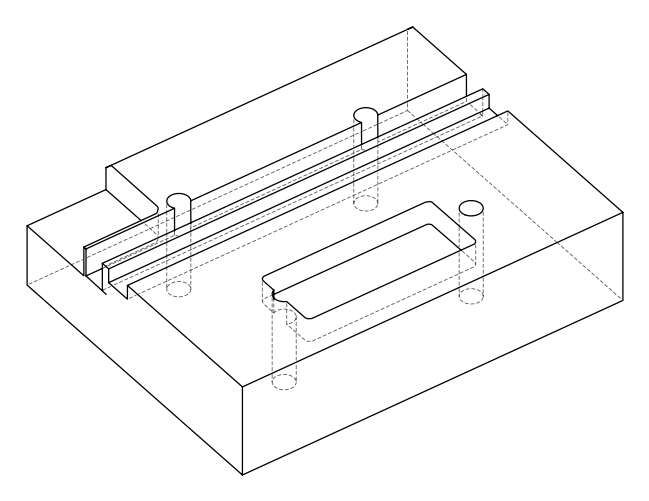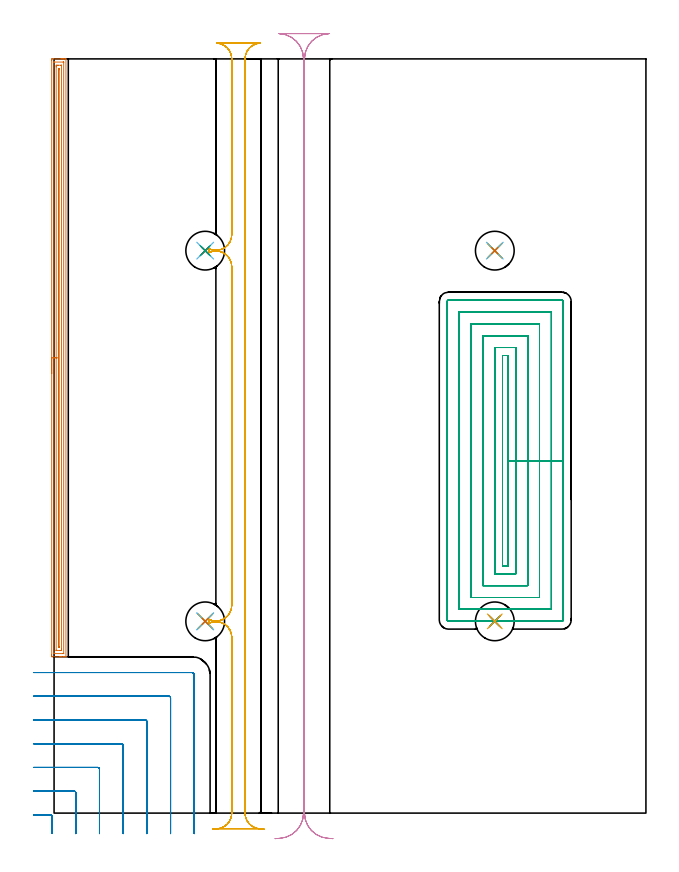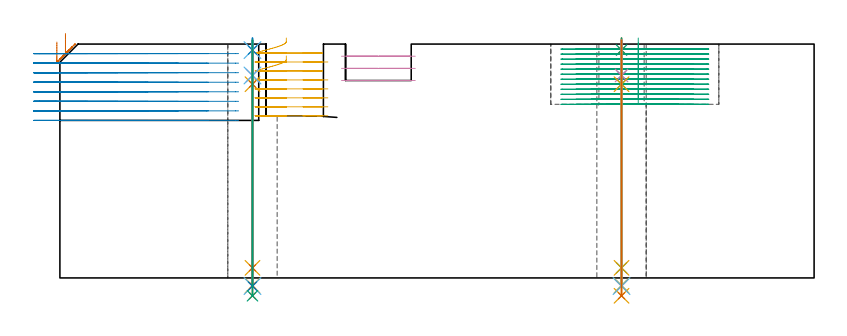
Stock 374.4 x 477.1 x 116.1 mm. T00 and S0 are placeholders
(PLAN: 25 operations, 21 tool changes, 118.3 min)
(1 AREA_MILL | FG_CHAMFER_SURFACE | UGT0205_001 | 12.28 min | 15528 mm3)
(2 MILL_CORNER_NOTCH_RECTANGULAR | CORNER_NOTCH_RECTANGULAR | UGT0201_094 | Follow Part, ap 5, ae 75% | 14.15 min | 368698 mm3)
(3 MILL_RECTANGULAR_POCKET | POCKET_RECTANGULAR_STRAIGHT | NXT0201_013 | Follow Part, ap 2.5, ae 75% | 60.41 min | 530672 mm3)
(4 MILL_RECTANGULAR_SLOT | SLOT_RECTANGULAR | UGT0201_004 | Follow Part, ap 8, ae 75% | 6.58 min | 281587 mm3)
(5 MILL_RECTANGULAR_SLOT_1 | SLOT_RECTANGULAR_1 | UGT0201_094 | Follow Part, ap 5, ae 75% | 18.06 min | 504957 mm3)
(6 SPOT_DRILL | STEP1HOLE | NXT0321_9005460120000 | 0.05 min | 0 mm3)
(7 SPOT_DRILL_1 | STEP1HOLE_1 | NXT0321_9005460120000 | 0.05 min | 20 mm3)
(8 SPOT_DRILL_2 | STEP1HOLE_2 | NXT0321_9005460120000 | 0.05 min | 0 mm3)
(9 SPOT_DRILL_3 | STEP1HOLE_3 | NXT0321_9005460120000 | 0.05 min | 37 mm3)
(10 DRILL_BLIND_HOLE_INTO_CENTER | STEP1HOLE | UGT0301_217 | 0.07 min | 0 mm3)
(11 GUN_DRILL_THROUGH_HOLE | STEP1HOLE | UGT0307_007 | 0.57 min | 6309 mm3)
(12 DRILL_TO_ENLARGE_THROUGH_HOLE | STEP1HOLE | NXT0301_104 | 0.49 min | 6188 mm3)
(13 DRILL_TO_ENLARGE_THROUGH_HOLE_1 | STEP1HOLE | UGT0301_058 | 0.51 min | 28145 mm3)
(14 DRILL_BLIND_HOLE_INTO_CENTER_1 | STEP1HOLE_1 | UGT0301_217 | 0.07 min | 43 mm3)
(15 GUN_DRILL_THROUGH_HOLE_1 | STEP1HOLE_1 | UGT0307_007 | 0.57 min | 6782 mm3)
(16 DRILL_TO_ENLARGE_THROUGH_HOLE_2 | STEP1HOLE_1 | NXT0301_104 | 0.49 min | 6969 mm3)
(17 DRILL_TO_ENLARGE_THROUGH_HOLE_3 | STEP1HOLE_1 | UGT0301_058 | 0.51 min | 30327 mm3)
(18 DRILL_BLIND_HOLE_INTO_CENTER_2 | STEP1HOLE_2 | UGT0301_217 | 0.07 min | 0 mm3)
(19 GUN_DRILL_THROUGH_HOLE_2 | STEP1HOLE_2 | UGT0307_007 | 0.57 min | 6463 mm3)
(20 DRILL_TO_ENLARGE_THROUGH_HOLE_4 | STEP1HOLE_2 | NXT0301_104 | 0.49 min | 5935 mm3)
(21 DRILL_TO_ENLARGE_THROUGH_HOLE_5 | STEP1HOLE_2 | UGT0301_058 | 0.51 min | 28331 mm3)
(22 DRILL_BLIND_HOLE_INTO_CENTER_3 | STEP1HOLE_3 | UGT0301_217 | 0.07 min | 1002 mm3)
(23 GUN_DRILL_THROUGH_HOLE_3 | STEP1HOLE_3 | UGT0307_007 | 0.57 min | 7909 mm3)
(24 DRILL_TO_ENLARGE_THROUGH_HOLE_6 | STEP1HOLE_3 | NXT0301_104 | 0.49 min | 8700 mm3)
(25 DRILL_TO_ENLARGE_THROUGH_HOLE_7 | STEP1HOLE_3 | UGT0301_058 | 0.51 min | 36863 mm3)
(TOOL UGT0205_001 | Chamfer Mill 20 x 3 x 45 deg. | D20 FL50 Z2)
(TOOL UGT0201_094 | End mill 20 mm | D20 FL38 Z4)
(TOOL NXT0201_013 | ENDMILL 10mm | D10 FL30 Z4)
(TOOL UGT0201_004 | End Mill 32 mm | D32 FL53 Z6)
(TOOL NXT0321_9005460120000 | NC Spot Drill, 142deg, 12mm, Carbide, Uncoated | D12 PA142 FL30 Z2)
(TOOL UGT0301_217 | Twist Drill 10.4 mm | D10.4 PA118 FL82 Z2)
(TOOL UGT0307_007 | Gun Drill 10 mm | D10 PA130 FL24 Z1)
(TOOL NXT0301_104 | Carbide Drill 14mm [860.1-1400-112A1-MM 2214] | D14 PA140 FL123 Z2)
(TOOL UGT0301_058 | Twist Drill 24.5 mm | D24.5 PA118 FL160 Z2)
(OP 1 AREA_MILL)
G17 G21 G94 G90
T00 M6
G54
G17 G0 G90 X-1.5 Y278. S1061 M3
G43 Z126.1 H0
Z117.1
G94 G1 Y278.038 Z116.228 F250.
Y278.152 Z115.363
Y278.341 Z114.512
Y278.603 Z113.68
Y278.937 Z112.874
Y279.34 Z112.1
Y279.808 Z111.364
Y280.34 Z110.672
Y280.929 Z110.029
Y281.572 Z109.44
Y282.264 Z108.908
Y283. Z108.44
Y283.774 Z108.037
Y284.58 Z107.703
Y285.412 Z107.441
Y286.264 Z107.252
Y287.128 Z107.138
Y288. Z107.1
Y476.107
X-1.499 Y476.483 Z107.101
X-1.495 Y476.995 Z107.103
X-1.492 Y477.092 Z107.106
X-0.987 Y477.1 Z107.611
X4.329 Z112.923
X4.877 Z113.474
X5.215 Z113.811
X5.763 Z114.359
X6.101 Z114.696
X6.777 Z115.376
X7.108 Z115.708
X7.474 Y477.092 Z116.065
X7.497 Y477.09 Z116.088
X7.5 Y476.929 Z116.1
Y99.07
X7.497 Y98.91 Z116.088
X7.474 Y98.908 Z116.065
X7.108 Y98.9 Z115.708
X6.776 Z115.376
X6.101 Z114.696
X4.877 Z113.474
X4.329 Z112.923
X3.717 Z112.312
X-0.987 Y98.901 Z107.611
X-1.221 Y98.903 Z107.377
X-1.492 Y98.908 Z107.106
X-1.495 Y99.005 Z107.103
X-1.499 Y99.517 Z107.101
X-1.5 Y100.035 Z107.1
Y288.
X-0.086 Z108.514
X-0.085 Y474.916 Z108.515
X-0.084 Y475.026 Z108.516
X-0.082 Y475.079 Z108.518
X-0.08 Y475.086 Z108.52
X-0.068 Y475.09 Z108.532
X-0.015 Y475.094 Z108.585
X0.386 Y475.099 Z108.986
X5.701 Y475.1 Z114.301
X5.952 Y475.096 Z114.552
X6.062 Y475.092 Z114.662
X6.079 Y475.09 Z114.679
X6.081 Y475.073 Z114.681
X6.084 Y475.022 Z114.684
X6.085 Y474.919 Z114.685
X6.086 Y474.711 Z114.686
X6.085 Y101.084 Z114.685
X6.084 Y100.974 Z114.684
X6.081 Y100.921 Z114.681
X6.08 Y100.914 Z114.68
X6.067 Y100.91 Z114.667
X6.015 Y100.906 Z114.615
X5.614 Y100.901 Z114.214
X0.299 Y100.9 Z108.899
X0.048 Y100.904 Z108.648
X-0.062 Y100.908 Z108.538
X-0.079 Y100.91 Z108.521
X-0.081 Y100.927 Z108.519
X-0.084 Y100.978 Z108.516
X-0.085 Y101.081 Z108.515
X-0.086 Y101.289 Z108.514
Y288.
X1.328 Z109.928
X1.329 Y472.016 Z109.929
Y472.361
X1.333 Y472.91 Z109.933
X1.335 Y473.073 Z109.935
X1.491 Y473.091 Z110.091
X1.671 Y473.095 Z110.271
X2.369 Y473.1 Z110.969
X2.557 Z111.157
X4.329 Y473.098 Z112.929
X4.517 Y473.095 Z113.117
X4.642 Y473.09 Z113.242
X4.665 Y473.082 Z113.265
X4.667 Y473.066 Z113.267
X4.669 Y473.025 Z113.269
X4.671 Y472.91 Z113.271
Y103.983
X4.67 Y103.639 Z113.27
X4.666 Y103.09 Z113.266
X4.665 Y102.927 Z113.265
X4.508 Y102.909 Z113.108
X4.329 Y102.905 Z112.929
X3.631 Y102.9 Z112.231
X3.443 Z112.043
X1.671 Y102.902 Z110.271
X1.483 Y102.905 Z110.083
X1.358 Y102.91 Z109.958
X1.334 Y102.917 Z109.934
X1.333 Y102.934 Z109.933
X1.331 Y102.975 Z109.931
X1.329 Y103.09 Z109.929
X1.328 Y288. Z109.928
X2.743 Z111.343
Y470.417
X2.744 Y470.935 Z111.344
X2.746 Y471.022 Z111.346
X2.749 Y471.083 Z111.349
X2.791 Y471.09 Z111.391
X3. Y471.092 Z111.6
X3.209 Y471.09 Z111.809
X3.251 Y471.083 Z111.851
X3.254 Y471.022 Z111.854
X3.255 Y470.936 Z111.855
X3.257 Y470.417 Z111.857
Y470.23
Y105.251
X3.256 Y105.065 Z111.856
X3.254 Y104.978 Z111.854
X3.251 Y104.917 Z111.851
X3.209 Y104.91 Z111.809
X3. Y104.908 Z111.6
X2.791 Y104.91 Z111.391
X2.749 Y104.917 Z111.349
X2.746 Y104.978 Z111.346
X2.744 Y105.064 Z111.344
X2.743 Y105.583 Z111.343
Y105.77
Y288.
Y288.872 Z111.381
Y289.736 Z111.495
Y290.588 Z111.683
Y291.42 Z111.946
Y292.226 Z112.28
Y293. Z112.682
Y293.736 Z113.151
Y294.428 Z113.682
Y295.071 Z114.272
Y295.66 Z114.915
Y296.192 Z115.607
Y296.66 Z116.343
Y297.063 Z117.116
Y297.397 Z117.922
Y297.659 Z118.754
Y297.848 Z119.606
Y297.962 Z120.471
Y298. Z121.343
G0 Z126.1
M5
M2
(OP 2 MILL_CORNER_NOTCH_RECTANGULAR)
G17 G21 G94 G90
T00 M6
G54
G17 G0 G90 X-1.3 Y-12.915 S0 M3
G43 Z126.1 H0
Z111.362
G94 G1 Y-9.915 F250.
Y-2.093 F500.
G3 X-2.293 Y-1.1 R1.
G1 X-9.939
X-12.939 F250.
G0 Z126.1
X13.7 Y-13.
Z111.362
G1 Y-10.
Y12.907 F500.
G3 X12.707 Y13.9 R1.
G1 X-10.
X-13. F250.
G0 Z126.1
X28.7 Y-13.
Z111.362
G1 Y-10.
Y27.906 F500.
G3 X27.706 Y28.9 R1.
G1 X-10.
X-13. F250.
G0 Z126.1
X43.7 Y-13.
Z111.362
G1 Y-10.
Y42.906 F500.
G3 X42.706 Y43.9 R1.
G1 X-10.
X-13. F250.
G0 Z126.1
X58.7 Y-13.
Z111.362
G1 Y-10.
Y57.905 F500.
G3 X57.705 Y58.9 R1.
G1 X-10.
X-13. F250.
G0 Z126.1
X73.7 Y-13.
Z111.362
G1 Y-10.
Y72.905 F500.
G3 X72.705 Y73.9 R1.
G1 X-10.
X-13. F250.
G0 Z126.1
X88.7 Y-13.
Z111.362
G1 Y-10.
Y87.4 F500.
G3 X87.2 Y88.9 R1.5
G1 X-10.
X-13. F250.
G0 Z126.1
X-1.3 Y-12.915
Z106.625
G1 Y-9.915
Y-2.093 F500.
G3 X-2.293 Y-1.1 R1.
G1 X-9.939
X-12.939 F250.
G0 Z126.1
X13.7 Y-13.
Z106.625
G1 Y-10.
Y12.907 F500.
G3 X12.707 Y13.9 R1.
G1 X-10.
X-13. F250.
G0 Z126.1
X28.7 Y-13.
Z106.625
G1 Y-10.
Y27.906 F500.
G3 X27.706 Y28.9 R1.
G1 X-10.
X-13. F250.
G0 Z126.1
X43.7 Y-13.
Z106.625
G1 Y-10.
Y42.906 F500.
G3 X42.706 Y43.9 R1.
G1 X-10.
X-13. F250.
G0 Z126.1
X58.7 Y-13.
Z106.625
G1 Y-10.
Y57.905 F500.
G3 X57.705 Y58.9 R1.
G1 X-10.
X-13. F250.
G0 Z126.1
X73.7 Y-13.
Z106.625
G1 Y-10.
Y72.905 F500.
G3 X72.705 Y73.9 R1.
G1 X-10.
X-13. F250.
G0 Z126.1
X88.7 Y-13.
Z106.625
G1 Y-10.
Y87.4 F500.
G3 X87.2 Y88.9 R1.5
G1 X-10.
X-13. F250.
G0 Z126.1
X-1.3 Y-12.915
Z101.887
G1 Y-9.915
Y-2.093 F500.
G3 X-2.293 Y-1.1 R1.
G1 X-9.939
X-12.939 F250.
G0 Z126.1
X13.7 Y-13.
Z101.887
G1 Y-10.
Y12.907 F500.
G3 X12.707 Y13.9 R1.
G1 X-10.
X-13. F250.
G0 Z126.1
X28.7 Y-13.
Z101.887
G1 Y-10.
Y27.906 F500.
G3 X27.706 Y28.9 R1.
G1 X-10.
X-13. F250.
G0 Z126.1
X43.7 Y-13.
Z101.887
G1 Y-10.
Y42.906 F500.
G3 X42.706 Y43.9 R1.
G1 X-10.
X-13. F250.
G0 Z126.1
X58.7 Y-13.
Z101.887
G1 Y-10.
Y57.905 F500.
G3 X57.705 Y58.9 R1.
G1 X-10.
X-13. F250.
G0 Z126.1
X73.7 Y-13.
Z101.887
G1 Y-10.
Y72.905 F500.
G3 X72.705 Y73.9 R1.
G1 X-10.
X-13. F250.
G0 Z126.1
X88.7 Y-13.
Z101.887
G1 Y-10.
Y87.4 F500.
G3 X87.2 Y88.9 R1.5
G1 X-10.
X-13. F250.
G0 Z126.1
X-1.3 Y-12.915
Z97.15
G1 Y-9.915
Y-2.093 F500.
G3 X-2.293 Y-1.1 R1.
G1 X-9.939
X-12.939 F250.
G0 Z126.1
X13.7 Y-13.
Z97.15
G1 Y-10.
Y12.907 F500.
G3 X12.707 Y13.9 R1.
G1 X-10.
X-13. F250.
G0 Z126.1
X28.7 Y-13.
Z97.15
G1 Y-10.
Y27.906 F500.
G3 X27.706 Y28.9 R1.
G1 X-10.
X-13. F250.
G0 Z126.1
X43.7 Y-13.
Z97.15
G1 Y-10.
Y42.906 F500.
G3 X42.706 Y43.9 R1.
G1 X-10.
X-13. F250.
G0 Z126.1
X58.7 Y-13.
Z97.15
G1 Y-10.
Y57.905 F500.
G3 X57.705 Y58.9 R1.
G1 X-10.
X-13. F250.
G0 Z126.1
X73.7 Y-13.
Z97.15
G1 Y-10.
Y72.905 F500.
G3 X72.705 Y73.9 R1.
G1 X-10.
X-13. F250.
G0 Z126.1
X88.7 Y-13.
Z97.15
G1 Y-10.
Y87.4 F500.
G3 X87.2 Y88.9 R1.5
G1 X-10.
X-13. F250.
G0 Z126.1
X-1.3 Y-12.915
Z92.412
G1 Y-9.915
Y-2.093 F500.
G3 X-2.293 Y-1.1 R1.
G1 X-9.939
X-12.939 F250.
G0 Z126.1
X13.7 Y-13.
Z92.412
G1 Y-10.
Y12.907 F500.
G3 X12.707 Y13.9 R1.
G1 X-10.
X-13. F250.
G0 Z126.1
X28.7 Y-13.
Z92.412
G1 Y-10.
Y27.906 F500.
G3 X27.706 Y28.9 R1.
G1 X-10.
X-13. F250.
G0 Z126.1
X43.7 Y-13.
Z92.412
G1 Y-10.
Y42.906 F500.
G3 X42.706 Y43.9 R1.
G1 X-10.
X-13. F250.
G0 Z126.1
X58.7 Y-13.
Z92.412
G1 Y-10.
Y57.905 F500.
G3 X57.705 Y58.9 R1.
G1 X-10.
X-13. F250.
G0 Z126.1
X73.7 Y-13.
Z92.412
G1 Y-10.
Y72.905 F500.
G3 X72.705 Y73.9 R1.
G1 X-10.
X-13. F250.
G0 Z126.1
X88.7 Y-13.
Z92.412
G1 Y-10.
Y87.4 F500.
G3 X87.2 Y88.9 R1.5
G1 X-10.
X-13. F250.
G0 Z126.1
X-1.3 Y-12.915
Z87.675
G1 Y-9.915
Y-2.093 F500.
G3 X-2.293 Y-1.1 R1.
G1 X-9.939
X-12.939 F250.
G0 Z126.1
X13.7 Y-13.
Z87.675
G1 Y-10.
Y12.907 F500.
G3 X12.707 Y13.9 R1.
G1 X-10.
X-13. F250.
G0 Z126.1
X28.7 Y-13.
Z87.675
G1 Y-10.
Y27.906 F500.
G3 X27.706 Y28.9 R1.
G1 X-10.
X-13. F250.
G0 Z126.1
X43.7 Y-13.
Z87.675
G1 Y-10.
Y42.906 F500.
G3 X42.706 Y43.9 R1.
G1 X-10.
X-13. F250.
G0 Z126.1
X58.7 Y-13.
Z87.675
G1 Y-10.
Y57.905 F500.
G3 X57.705 Y58.9 R1.
G1 X-10.
X-13. F250.
G0 Z126.1
X73.7 Y-13.
Z87.675
G1 Y-10.
Y72.905 F500.
G3 X72.705 Y73.9 R1.
G1 X-10.
X-13. F250.
G0 Z126.1
X88.7 Y-13.
Z87.675
G1 Y-10.
Y87.4 F500.
G3 X87.2 Y88.9 R1.5
G1 X-10.
X-13. F250.
G0 Z126.1
X-1.3 Y-12.915
Z82.937
G1 Y-9.915
Y-2.093 F500.
G3 X-2.293 Y-1.1 R1.
G1 X-9.939
X-12.939 F250.
G0 Z126.1
X13.7 Y-13.
Z82.937
G1 Y-10.
Y12.907 F500.
G3 X12.707 Y13.9 R1.
G1 X-10.
X-13. F250.
G0 Z126.1
X28.7 Y-13.
Z82.937
G1 Y-10.
Y27.906 F500.
G3 X27.706 Y28.9 R1.
G1 X-10.
X-13. F250.
G0 Z126.1
X43.7 Y-13.
Z82.937
G1 Y-10.
Y42.906 F500.
G3 X42.706 Y43.9 R1.
G1 X-10.
X-13. F250.
G0 Z126.1
X58.7 Y-13.
Z82.937
G1 Y-10.
Y57.905 F500.
G3 X57.705 Y58.9 R1.
G1 X-10.
X-13. F250.
G0 Z126.1
X73.7 Y-13.
Z82.937
G1 Y-10.
Y72.905 F500.
G3 X72.705 Y73.9 R1.
G1 X-10.
X-13. F250.
G0 Z126.1
X88.7 Y-13.
Z82.937
G1 Y-10.
Y87.4 F500.
G3 X87.2 Y88.9 R1.5
G1 X-10.
X-13. F250.
G0 Z126.1
X-1.3 Y-12.915
Z78.2
G1 Y-9.915
Y-2.093 F500.
G3 X-2.293 Y-1.1 R1.
G1 X-9.939
X-12.939 F250.
G0 Z126.1
X13.7 Y-13.
Z78.2
G1 Y-10.
Y12.907 F500.
G3 X12.707 Y13.9 R1.
G1 X-10.
X-13. F250.
G0 Z126.1
X28.7 Y-13.
Z78.2
G1 Y-10.
Y27.906 F500.
G3 X27.706 Y28.9 R1.
G1 X-10.
X-13. F250.
G0 Z126.1
X43.7 Y-13.
Z78.2
G1 Y-10.
Y42.906 F500.
G3 X42.706 Y43.9 R1.
G1 X-10.
X-13. F250.
G0 Z126.1
X58.7 Y-13.
Z78.2
G1 Y-10.
Y57.905 F500.
G3 X57.705 Y58.9 R1.
G1 X-10.
X-13. F250.
G0 Z126.1
X73.7 Y-13.
Z78.2
G1 Y-10.
Y72.905 F500.
G3 X72.705 Y73.9 R1.
G1 X-10.
X-13. F250.
G0 Z126.1
X88.7 Y-13.
Z78.2
G1 Y-10.
Y87.4 F500.
G3 X87.2 Y88.9 R1.5
G1 X-10.
X-13. F250.
G0 Z126.1
M5
M2
(OP 3 MILL_RECTANGULAR_POCKET)
G17 G21 G94 G90
T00 M6
G54
G17 G0 G90 X287.1 Y202.455 S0 M3
G43 Z126.1 H0
Z119.1
G94 G1 Y222.95 Z113.608 F250.
Y289.5 F500.
X283.7
Y156.4
X287.1
Y222.95
X292.1
Y294.5
X278.7
Y151.4
X292.1
Y222.95
X299.6
Y302.
X271.2
Y143.9
X299.6
Y222.95
X307.1
Y309.5
X263.7
Y136.4
X307.1
Y222.95
X314.6
Y317.
X256.2
Y128.9
X267.573
X314.6
Y222.95
X322.1
Y323.7
G3 X321.3 Y324.5 R0.8
G1 X249.5
G3 X248.7 Y323.7 R0.8
G1 Y122.2
G3 X249.5 Y121.4 R0.8
G1 X321.3
G3 X322.1 Y122.2 R0.8
G1 Y222.95
Y223.95
G0 X287.1 Y202.455 Z116.608
G1 Y222.95 Z111.117 F250.
Y289.5 F500.
X283.7
Y156.4
X287.1
Y222.95
X292.1
Y294.5
X278.7
Y151.4
X292.1
Y222.95
X299.6
Y302.
X271.2
Y143.9
X299.6
Y222.95
X307.1
Y309.5
X263.7
Y136.4
X307.1
Y222.95
X314.6
Y317.
X256.2
Y128.9
X267.574
X314.6
Y222.95
X322.1
Y323.7
G3 X321.3 Y324.5 R0.8
G1 X249.5
G3 X248.7 Y323.7 R0.8
G1 Y122.2
G3 X249.5 Y121.4 R0.8
G1 X321.3
G3 X322.1 Y122.2 R0.8
G1 Y222.95
Y223.95
G0 X287.1 Y202.455 Z114.117
G1 Y222.95 Z108.625 F250.
Y289.5 F500.
X283.7
Y156.4
X287.1
Y222.95
X292.1
Y294.5
X278.7
Y151.4
X292.1
Y222.95
X299.6
Y302.
X271.2
Y143.9
X299.6
Y222.95
X307.1
Y309.5
X263.7
Y136.4
X307.1
Y222.95
X314.6
Y317.
X256.2
Y128.9
X267.574
X314.6
Y222.95
X322.1
Y323.7
G3 X321.3 Y324.5 R0.8
G1 X249.5
G3 X248.7 Y323.7 R0.8
G1 Y122.2
G3 X249.5 Y121.4 R0.8
G1 X321.3
G3 X322.1 Y122.2 R0.8
G1 Y222.95
Y223.95
G0 X287.1 Y202.455 Z111.625
G1 Y222.95 Z106.133 F250.
Y289.5 F500.
X283.7
Y156.4
X287.1
Y222.95
X292.1
Y294.5
X278.7
Y151.4
X292.1
Y222.95
X299.6
Y302.
X271.2
Y143.9
X299.6
Y222.95
X307.1
Y309.5
X263.7
Y136.4
X307.1
Y222.95
X314.6
Y317.
X256.2
Y128.9
X267.574
X314.6
Y222.95
X322.1
Y323.7
G3 X321.3 Y324.5 R0.8
G1 X249.5
G3 X248.7 Y323.7 R0.8
G1 Y122.2
G3 X249.5 Y121.4 R0.8
G1 X321.3
G3 X322.1 Y122.2 R0.8
G1 Y222.95
Y223.95
G0 X287.1 Y202.455 Z109.133
G1 Y222.95 Z103.642 F250.
Y289.5 F500.
X283.7
Y156.4
X287.1
Y222.95
X292.1
Y294.5
X278.7
Y151.4
X292.1
Y222.95
X299.6
Y302.
X271.2
Y143.9
X299.6
Y222.95
X307.1
Y309.5
X263.7
Y136.4
X307.1
Y222.95
X314.6
Y317.
X256.2
Y128.9
X267.574
X314.6
Y222.95
X322.1
Y323.7
G3 X321.3 Y324.5 R0.8
G1 X249.5
G3 X248.7 Y323.7 R0.8
G1 Y122.2
G3 X249.5 Y121.4 R0.8
G1 X321.3
G3 X322.1 Y122.2 R0.8
G1 Y222.95
Y223.95
G0 X287.1 Y202.455 Z106.642
G1 Y222.95 Z101.15 F250.
Y289.5 F500.
X283.7
Y156.4
X287.1
Y222.95
X292.1
Y294.5
X278.7
Y151.4
X292.1
Y222.95
X299.6
Y302.
X271.2
Y143.9
X299.6
Y222.95
X307.1
Y309.5
X263.7
Y136.4
X307.1
Y222.95
X314.6
Y317.
X256.2
Y128.9
X267.574
X314.6
Y222.95
X322.1
Y323.7
G3 X321.3 Y324.5 R0.8
G1 X249.5
G3 X248.7 Y323.7 R0.8
G1 Y122.2
G3 X249.5 Y121.4 R0.8
G1 X321.3
G3 X322.1 Y122.2 R0.8
G1 Y222.95
Y223.95
G0 X287.1 Y202.455 Z104.15
G1 Y222.95 Z98.658 F250.
Y289.5 F500.
X283.7
Y156.4
X287.1
Y222.95
X292.1
Y294.5
X278.7
Y151.4
X292.1
Y222.95
X299.6
Y302.
X271.2
Y143.9
X299.6
Y222.95
X307.1
Y309.5
X263.7
Y136.4
X307.1
Y222.95
X314.6
Y317.
X256.2
Y128.9
X267.574
X314.6
Y222.95
X322.1
Y323.7
G3 X321.3 Y324.5 R0.8
G1 X249.5
G3 X248.7 Y323.7 R0.8
G1 Y122.2
G3 X249.5 Y121.4 R0.8
G1 X321.3
G3 X322.1 Y122.2 R0.8
G1 Y222.95
Y223.95
G0 X287.1 Y202.455 Z101.658
G1 Y222.95 Z96.167 F250.
Y289.5 F500.
X283.7
Y156.4
X287.1
Y222.95
X292.1
Y294.5
X278.7
Y151.4
X292.1
Y222.95
X299.6
Y302.
X271.2
Y143.9
X299.6
Y222.95
X307.1
Y309.5
X263.7
Y136.4
X307.1
Y222.95
X314.6
Y317.
X256.2
Y128.9
X267.574
X314.6
Y222.95
X322.1
Y323.7
G3 X321.3 Y324.5 R0.8
G1 X249.5
G3 X248.7 Y323.7 R0.8
G1 Y122.2
G3 X249.5 Y121.4 R0.8
G1 X321.3
G3 X322.1 Y122.2 R0.8
G1 Y222.95
Y223.95
G0 X287.1 Y202.455 Z99.167
G1 Y222.95 Z93.675 F250.
Y289.5 F500.
X283.7
Y156.4
X287.1
Y222.95
X292.1
Y294.5
X278.7
Y151.4
X292.1
Y222.95
X299.6
Y302.
X271.2
Y143.9
X299.6
Y222.95
X307.1
Y309.5
X263.7
Y136.4
X307.1
Y222.95
X314.6
Y317.
X256.2
Y128.9
X267.574
X314.6
Y222.95
X322.1
Y323.7
G3 X321.3 Y324.5 R0.8
G1 X249.5
G3 X248.7 Y323.7 R0.8
G1 Y122.2
G3 X249.5 Y121.4 R0.8
G1 X321.3
G3 X322.1 Y122.2 R0.8
G1 Y222.95
Y223.95
G0 X287.1 Y202.455 Z96.675
G1 Y222.95 Z91.183 F250.
Y289.5 F500.
X283.7
Y156.4
X287.1
Y222.95
X292.1
Y294.5
X278.7
Y151.4
X292.1
Y222.95
X299.6
Y302.
X271.2
Y143.9
X299.6
Y222.95
X307.1
Y309.5
X263.7
Y136.4
X307.1
Y222.95
X314.6
Y317.
X256.2
Y128.9
X267.574
X314.6
Y222.95
X322.1
Y323.7
G3 X321.3 Y324.5 R0.8
G1 X249.5
G3 X248.7 Y323.7 R0.8
G1 Y122.2
G3 X249.5 Y121.4 R0.8
G1 X321.3
G3 X322.1 Y122.2 R0.8
G1 Y222.95
Y223.95
G0 X287.1 Y202.455 Z94.183
G1 Y222.95 Z88.692 F250.
Y289.5 F500.
X283.7
Y156.4
X287.1
Y222.95
X292.1
Y294.5
X278.7
Y151.4
X292.1
Y222.95
X299.6
Y302.
X271.2
Y143.9
X299.6
Y222.95
X307.1
Y309.5
X263.7
Y136.4
X307.1
Y222.95
X314.6
Y317.
X256.2
Y128.9
X267.574
X314.6
Y222.95
X322.1
Y323.7
G3 X321.3 Y324.5 R0.8
G1 X249.5
G3 X248.7 Y323.7 R0.8
G1 Y122.2
G3 X249.5 Y121.4 R0.8
G1 X321.3
G3 X322.1 Y122.2 R0.8
G1 Y222.95
Y223.95
G0 X287.1 Y202.455 Z91.692
G1 Y222.95 Z86.2 F250.
Y289.5 F500.
X283.7
Y156.4
X287.1
Y222.95
X292.1
Y294.5
X278.7
Y151.4
X292.1
Y222.95
X299.6
Y302.
X271.2
Y143.9
X299.6
Y222.95
X307.1
Y309.5
X263.7
Y136.4
X307.1
Y222.95
X314.6
Y317.
X256.2
Y128.9
X267.574
X314.6
Y222.95
X322.1
Y323.7
G3 X321.3 Y324.5 R0.8
G1 X249.5
G3 X248.7 Y323.7 R0.8
G1 Y122.2
G3 X249.5 Y121.4 R0.8
G1 X321.3
G3 X322.1 Y122.2 R0.8
G1 Y222.95
Y223.95
G0 Z126.1
M5
M2
(OP 4 MILL_RECTANGULAR_SLOT)
G17 G21 G94 G90
T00 M6
G54
G17 G0 G90 X176.415 Y-16.154 S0 M3
G43 Z126.1 H0
Z110.067
G94 G1 X173.421 Y-15.97 F250.
G2 X158.4 Y0. R16. F500.
G1 Y477.1
G2 X173.834 Y493.09 R16.
G1 Y493.1
X142.366
Y493.09
G2 X157.8 Y477.1 R16.
G1 Y0.
G2 X142.779 Y-15.97 R16.
G1 X139.785 Y-16.154 F250.
G0 X176.415 Z104.033
G1 X173.421 Y-15.97
G2 X158.4 Y0. R16. F500.
G1 Y477.1
G2 X173.834 Y493.09 R16.
G1 Y493.1
X142.366
Y493.09
G2 X157.8 Y477.1 R16.
G1 Y0.
G2 X142.779 Y-15.97 R16.
G1 X139.785 Y-16.154 F250.
G0 X176.415 Z98.
G1 X173.421 Y-15.97
G2 X158.4 Y0. R16. F500.
G1 Y477.1
G2 X173.834 Y493.09 R16.
G1 Y493.1
X142.366
Y493.09
G2 X157.8 Y477.1 R16.
G1 Y0.
G2 X142.779 Y-15.97 R16.
G1 X139.785 Y-16.154 F250.
G0 Z126.1
M5
M2
(OP 5 MILL_RECTANGULAR_SLOT_1)
G17 G21 G94 G90
T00 M6
G54
G17 G0 G90 X112.4 Y104.712 S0 M3
G43 Z126.1 H0
Z119.1
G94 G1 Y111.427 Z117.301 F250.
X112.335 Y112.29 Z117.069
X112.196 Y113.144 Z116.837
X111.984 Y113.983 Z116.605
X111.7 Y114.801 Z116.373
X111.346 Y115.591 Z116.141
X110.925 Y116.347 Z115.909
X110.441 Y117.064 Z115.677
X109.896 Y117.737 Z115.445
X109.295 Y118.36 Z115.213
X108.643 Y118.929 Z114.981
X107.944 Y119.439 Z114.75
X107.203 Y119.887 Z114.518
X106.427 Y120.27 Z114.286
X105.62 Y120.583 Z114.054
X104.789 Y120.826 Z113.822
X103.941 Y120.996 Z113.59
X103.081 Y121.092 Z113.358
X102.215 Y121.114 Z113.126
X101.351 Y121.061 Z112.894
X100.495 Y120.933 Z112.662
X99.654 Y120.731 Z112.43
X98.832 Y120.458 Z112.198
X98.038 Y120.115 Z111.967
X97.276 Y119.704 Z111.735
X97.01 Y119.533 Z111.65
G2 X112.4 Y111.111 R10. F500.
G1 Y0.
G2 X103.174 Y-9.97 R10.
G1 Y-10.
X130.026
Y-9.97
G2 X120.8 Y0. R10.
G1 Y477.1
G2 X130.353 Y487.09 R10.
G1 Y487.1
X102.847
Y487.09
G2 X112.4 Y477.1 R10.
G1 Y365.989
G2 X97.01 Y357.567 R10.
G1 X97.003 Y357.559
G2 X97.003 Y354.041 R2.25
G1 X97.01 Y354.033
G2 X112.4 Y345.611 R10.
G1 Y131.489
G2 X97.01 Y123.067 R10.
G0 Z126.1
X133.017 Y-10.202
Z107.2
G1 X130.026 Y-9.97 F250.
G2 X120.8 Y0. R10. F500.
G1 Y477.1
G2 X130.353 Y487.09 R10.
G1 Y487.1
X102.847
Y487.09
G2 X112.4 Y477.1 R10.
G1 Y365.989
G2 X97.01 Y357.567 R10.
G1 X97.003 Y357.559
G2 X97.003 Y354.041 R2.25
G1 X97.01 Y354.033
G2 X112.4 Y345.611 R10.
G1 Y131.489
G2 X97.01 Y123.067 R10.
G1 X97.003 Y123.059
G2 X97.003 Y119.541 R2.25
G1 X97.01 Y119.533
G2 X112.4 Y111.111 R10.
G1 Y0.
G2 X103.174 Y-9.97 R10.
G1 X100.183 Y-10.202 F250.
G0 Z126.1
X112.4 Y104.712
Z110.2
G1 Y111.427 Z108.401
X112.335 Y112.29 Z108.169
X112.196 Y113.144 Z107.937
X111.984 Y113.983 Z107.705
X111.7 Y114.801 Z107.473
X111.346 Y115.591 Z107.241
X110.925 Y116.347 Z107.009
X110.441 Y117.064 Z106.777
X109.896 Y117.737 Z106.545
X109.295 Y118.36 Z106.313
X108.643 Y118.929 Z106.082
X107.944 Y119.439 Z105.85
X107.203 Y119.887 Z105.618
X106.427 Y120.27 Z105.386
X105.62 Y120.583 Z105.154
X104.789 Y120.826 Z104.922
X103.941 Y120.996 Z104.69
X103.081 Y121.092 Z104.458
X102.215 Y121.114 Z104.226
X101.351 Y121.061 Z103.994
X100.495 Y120.933 Z103.762
X99.654 Y120.731 Z103.53
X98.832 Y120.458 Z103.299
X98.038 Y120.115 Z103.067
X97.276 Y119.704 Z102.835
X97.01 Y119.533 Z102.75
G2 X112.4 Y111.111 R10. F500.
G1 Y0.
G2 X103.174 Y-9.97 R10.
G1 Y-10.
X130.026
Y-9.97
G2 X120.8 Y0. R10.
G1 Y477.1
G2 X130.353 Y487.09 R10.
G1 X102.847
G2 X112.4 Y477.1 R10.
G1 Y365.989
G2 X97.01 Y357.567 R10.
G1 X97.003 Y357.559
G2 X97.003 Y354.041 R2.25
G1 X97.01 Y354.033
G2 X112.4 Y345.611 R10.
G1 Y131.489
G2 X97.01 Y123.067 R10.
G0 Z126.1
X133.017 Y-10.202
Z98.3
G1 X130.026 Y-9.97 F250.
G2 X120.8 Y0. R10. F500.
G1 Y477.1
G2 X130.353 Y487.09 R10.
G1 Y487.1
X102.847
Y487.09
G2 X112.4 Y477.1 R10.
G1 Y365.989
G2 X97.01 Y357.567 R10.
G1 X97.003 Y357.559
G2 X97.003 Y354.041 R2.25
G1 X97.01 Y354.033
G2 X112.4 Y345.611 R10.
G1 Y131.489
G2 X97.01 Y123.067 R10.
G1 X97.003 Y123.059
G2 X97.003 Y119.541 R2.25
G1 X97.01 Y119.533
G2 X112.4 Y111.111 R10.
G1 Y0.
G2 X103.174 Y-9.97 R10.
G1 X100.183 Y-10.202 F250.
G0 X133.017 Z93.85
G1 X130.026 Y-9.97
G2 X120.8 Y0. R10. F500.
G1 Y477.1
G2 X130.353 Y487.09 R10.
G1 Y487.1
X102.847
Y487.09
G2 X112.4 Y477.1 R10.
G1 Y365.989
G2 X97.01 Y357.567 R10.
G1 X97.003 Y357.559
G2 X97.003 Y354.041 R2.25
G1 X97.01 Y354.033
G2 X112.4 Y345.611 R10.
G1 Y131.489
G2 X97.01 Y123.067 R10.
G1 X97.003 Y123.059
G2 X97.003 Y119.541 R2.25
G1 X97.01 Y119.533
G2 X112.4 Y111.111 R10.
G1 Y0.
G2 X103.174 Y-9.97 R10.
G1 X100.183 Y-10.202 F250.
G0 X133.017 Z89.4
G1 X130.026 Y-9.97
G2 X120.8 Y0. R10. F500.
G1 Y477.1
G2 X130.353 Y487.09 R10.
G1 Y487.1
X102.847
Y487.09
G2 X112.4 Y477.1 R10.
G1 Y365.989
G2 X97.01 Y357.567 R10.
G1 X97.003 Y357.559
G2 X97.003 Y354.041 R2.25
G1 X97.01 Y354.033
G2 X112.4 Y345.611 R10.
G1 Y131.489
G2 X97.01 Y123.067 R10.
G1 X97.003 Y123.059
G2 X97.003 Y119.541 R2.25
G1 X97.01 Y119.533
G2 X112.4 Y111.111 R10.
G1 Y0.
G2 X103.174 Y-9.97 R10.
G1 X100.183 Y-10.202 F250.
G0 X133.017 Z84.95
G1 X130.026 Y-9.97
G2 X120.8 Y0. R10. F500.
G1 Y477.1
G2 X130.353 Y487.09 R10.
G1 Y487.1
X102.847
Y487.09
G2 X112.4 Y477.1 R10.
G1 Y365.989
G2 X97.01 Y357.567 R10.
G1 X97.003 Y357.559
G2 X97.003 Y354.041 R2.25
G1 X97.01 Y354.033
G2 X112.4 Y345.611 R10.
G1 Y131.489
G2 X97.01 Y123.067 R10.
G1 X97.003 Y123.059
G2 X97.003 Y119.541 R2.25
G1 X97.01 Y119.533
G2 X112.4 Y111.111 R10.
G1 Y0.
G2 X103.174 Y-9.97 R10.
G1 X100.183 Y-10.202 F250.
G0 X133.017 Z80.5
G1 X130.026 Y-9.97
G2 X120.8 Y0. R10. F500.
G1 Y477.1
G2 X130.353 Y487.09 R10.
G1 Y487.1
X102.847
Y487.09
G2 X112.4 Y477.1 R10.
G1 Y365.989
G2 X97.01 Y357.567 R10.
G1 X97.003 Y357.559
G2 X97.003 Y354.041 R2.25
G1 X97.01 Y354.033
G2 X112.4 Y345.611 R10.
G1 Y131.489
G2 X97.01 Y123.067 R10.
G1 X97.003 Y123.059
G2 X97.003 Y119.541 R2.25
G1 X97.01 Y119.533
G2 X112.4 Y111.111 R10.
G1 Y0.
G2 X103.174 Y-9.97 R10.
G1 X100.183 Y-10.202 F250.
G0 Z126.1
M5
M2
(OP 6 SPOT_DRILL)
G17 G21 G94 G90
T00 M6
G54
G17 G0 G90 X95.6 Y121.3 S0 M3
G43 Z126.1 H0
G94 G81 G98 Z113.1 F250. R119.1
G80
M5
M2
(OP 7 SPOT_DRILL_1)
G17 G21 G94 G90
T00 M6
G54
G17 G0 G90 X278.8 Y121.3 S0 M3
G43 Z126.1 H0
G94 G81 G98 Z113.1 F250. R119.1
G80
M5
M2
(OP 8 SPOT_DRILL_2)
G17 G21 G94 G90
T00 M6
G54
G17 G0 G90 X95.6 Y355.8 S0 M3
G43 Z126.1 H0
G94 G81 G98 Z113.1 F250. R119.1
G80
M5
M2
(OP 9 SPOT_DRILL_3)
G17 G21 G94 G90
T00 M6
G54
G17 G0 G90 X278.8 Y355.8 S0 M3
G43 Z126.1 H0
G94 G81 G98 Z113.1 F250. R119.1
G80
M5
M2
(OP 10 DRILL_BLIND_HOLE_INTO_CENTER)
G17 G21 G94 G90
T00 M6
G54
G17 G0 G90 X95.6 Y121.3 S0 M3
G43 Z126.1 H0
G94 G81 G98 Z100.5 F250. R118.1
G80
M5
M2
(OP 11 GUN_DRILL_THROUGH_HOLE)
G17 G21 G94 G90
T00 M6
G54
G17 G0 G90 X95.6 Y121.3 M8
G43 Z126.1 H0
Z113.068
S716 M3
G94 G1 Z96.173 F125. M26
G4 X.084
Z5. F250.
G4 X.084
Z-3.832 F125.
G4 X.084
M5
M9
G0 Z113.068
Z126.1
M2
(OP 12 DRILL_TO_ENLARGE_THROUGH_HOLE)
G17 G21 G94 G90
T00 M6
G54
G17 G0 G90 X95.6 Y121.3 S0 M3
G43 Z126.1 H1
G94 G73 G98 Z-4.048 F250. Q13.35 R118.1
G80
M5
M2
(OP 13 DRILL_TO_ENLARGE_THROUGH_HOLE_1)
G17 G21 G94 G90
T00 M6
G54
G17 G0 G90 X95.6 Y121.3 S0 M3
G43 Z126.1 H0
G94 G73 G98 Z-8.861 F250. Q20.827 R118.1
G80
M5
M2
(OP 14 DRILL_BLIND_HOLE_INTO_CENTER_1)
G17 G21 G94 G90
T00 M6
G54
G17 G0 G90 X278.8 Y121.3 S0 M3
G43 Z126.1 H0
G94 G81 G98 Z100.5 F250. R118.1
G80
M5
M2
(OP 15 GUN_DRILL_THROUGH_HOLE_1)
G17 G21 G94 G90
T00 M6
G54
G17 G0 G90 X278.8 Y121.3 M8
G43 Z126.1 H0
Z113.068
S716 M3
G94 G1 Z96.173 F125. M26
G4 X.084
Z5. F250.
G4 X.084
Z-3.832 F125.
G4 X.084
M5
M9
G0 Z113.068
Z126.1
M2
(OP 16 DRILL_TO_ENLARGE_THROUGH_HOLE_2)
G17 G21 G94 G90
T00 M6
G54
G17 G0 G90 X278.8 Y121.3 S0 M3
G43 Z126.1 H1
G94 G73 G98 Z-4.048 F250. Q13.35 R118.1
G80
M5
M2
(OP 17 DRILL_TO_ENLARGE_THROUGH_HOLE_3)
G17 G21 G94 G90
T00 M6
G54
G17 G0 G90 X278.8 Y121.3 S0 M3
G43 Z126.1 H0
G94 G73 G98 Z-8.861 F250. Q20.827 R118.1
G80
M5
M2
(OP 18 DRILL_BLIND_HOLE_INTO_CENTER_2)
G17 G21 G94 G90
T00 M6
G54
G17 G0 G90 X95.6 Y355.8 S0 M3
G43 Z126.1 H0
G94 G81 G98 Z100.5 F250. R118.1
G80
M5
M2
(OP 19 GUN_DRILL_THROUGH_HOLE_2)
G17 G21 G94 G90
T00 M6
G54
G17 G0 G90 X95.6 Y355.8 M8
G43 Z126.1 H0
Z113.068
S716 M3
G94 G1 Z96.173 F125. M26
G4 X.084
Z5. F250.
G4 X.084
Z-3.832 F125.
G4 X.084
M5
M9
G0 Z113.068
Z126.1
M2
(OP 20 DRILL_TO_ENLARGE_THROUGH_HOLE_4)
G17 G21 G94 G90
T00 M6
G54
G17 G0 G90 X95.6 Y355.8 S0 M3
G43 Z126.1 H1
G94 G73 G98 Z-4.048 F250. Q13.35 R118.1
G80
M5
M2
(OP 21 DRILL_TO_ENLARGE_THROUGH_HOLE_5)
G17 G21 G94 G90
T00 M6
G54
G17 G0 G90 X95.6 Y355.8 S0 M3
G43 Z126.1 H0
G94 G73 G98 Z-8.861 F250. Q20.827 R118.1
G80
M5
M2
(OP 22 DRILL_BLIND_HOLE_INTO_CENTER_3)
G17 G21 G94 G90
T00 M6
G54
G17 G0 G90 X278.8 Y355.8 S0 M3
G43 Z126.1 H0
G94 G81 G98 Z100.5 F250. R118.1
G80
M5
M2
(OP 23 GUN_DRILL_THROUGH_HOLE_3)
G17 G21 G94 G90
T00 M6
G54
G17 G0 G90 X278.8 Y355.8 M8
G43 Z126.1 H0
Z113.068
S716 M3
G94 G1 Z96.173 F125. M26
G4 X.084
Z5. F250.
G4 X.084
Z-3.832 F125.
G4 X.084
M5
M9
G0 Z113.068
Z126.1
M2
(OP 24 DRILL_TO_ENLARGE_THROUGH_HOLE_6)
G17 G21 G94 G90
T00 M6
G54
G17 G0 G90 X278.8 Y355.8 S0 M3
G43 Z126.1 H1
G94 G73 G98 Z-4.048 F250. Q13.35 R118.1
G80
M5
M2
(OP 25 DRILL_TO_ENLARGE_THROUGH_HOLE_7)
G17 G21 G94 G90
T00 M6
G54
G17 G0 G90 X278.8 Y355.8 S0 M3
G43 Z126.1 H0
G94 G73 G98 Z-8.861 F250. Q20.827 R118.1
G80
M5
M2
